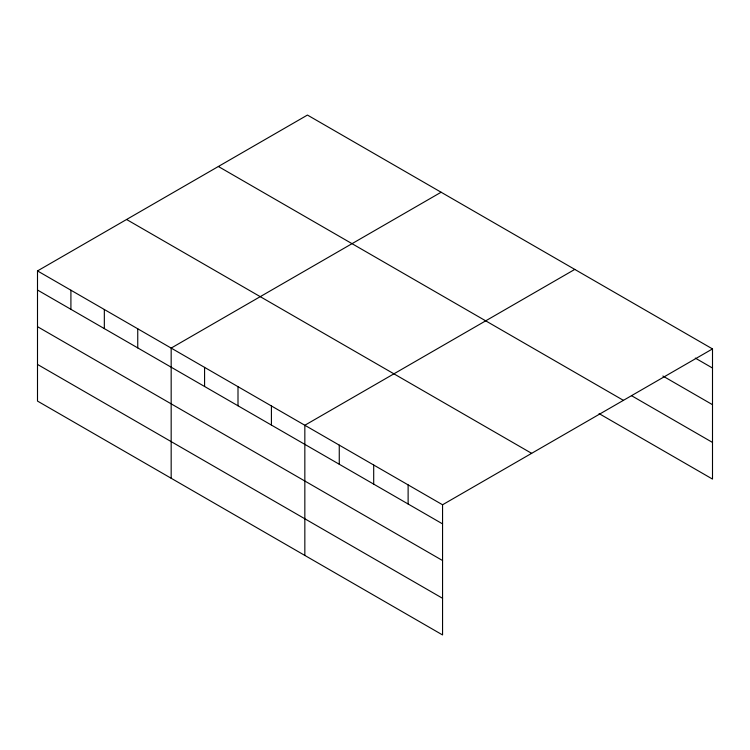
<?xml version="1.0" encoding="UTF-8"?>
<svg xmlns="http://www.w3.org/2000/svg" width="750" height="750" viewBox="0 0 750 750"><rect width="100%" height="100%" fill="white"/><g stroke="black" fill="none" stroke-linecap="round" stroke-linejoin="round"><path stroke-width="1.12" d="M37.5 270.919L442.556 504.769L442.556 634.941L37.5 401.081L37.5 270.919L307.444 115.059L712.5 348.919L712.5 479.081L599.081 413.606M441.112 192.234L171.169 348.084L171.169 478.256M574.781 269.409L304.838 425.259L304.838 555.422M442.556 504.769L712.5 348.919M695.288 358.097L712.5 368.034M662.878 376.031L712.5 404.681M631.491 395.663L712.5 442.434M218.362 166.491L623.419 400.35M126.581 219.488L531.638 453.337M37.5 290.025L442.556 523.884M37.5 326.672L442.556 560.531M37.5 364.434L442.556 598.294M408.122 484.894L408.122 504.009M373.697 465.019L373.697 484.125M339.262 445.134L339.262 464.25M271.416 405.966L271.416 425.081M238.003 386.672L238.003 405.787M204.581 367.378L204.581 386.494M137.747 328.791L137.747 347.906M104.334 309.497L104.334 328.612M70.912 290.212L70.912 309.319"/></g></svg>
